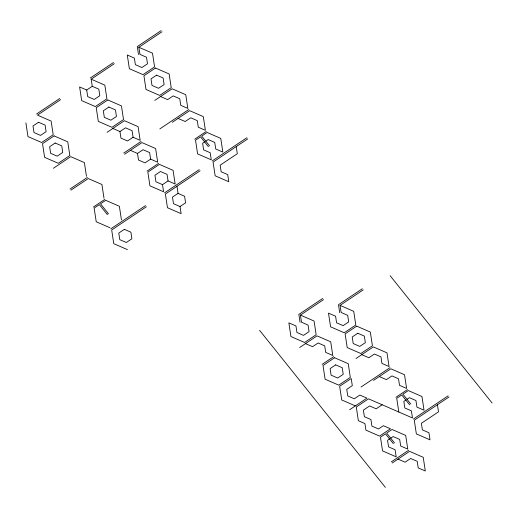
<?xml version="1.0" encoding="UTF-8"?>
<svg xmlns="http://www.w3.org/2000/svg" width="518" height="518" viewBox="0 0 518 518"><rect width="100%" height="100%" fill="white"/><g stroke="black" fill="none" stroke-linecap="round" stroke-linejoin="round"><path stroke-width="0.78" d="M36.564 114.005L59.712 98.511M90.268 78.056L113.416 62.555M161.098 30.633L137.283 46.575L138.481 54.481M60.619 99.644L37.471 115.138L51.12 121.076L53.199 134.764L41.621 142.515L27.972 136.577L25.9 122.889M91.174 79.189L104.824 85.127L106.902 98.815L95.325 106.566L81.676 100.621L79.604 86.933L86.694 90.022L87.691 96.594L94.25 99.45L99.806 95.726L98.808 89.154L92.256 86.299L91.174 79.189L114.323 63.688M138.863 47.261L152.506 53.205L154.584 66.893L143.007 74.637L129.364 68.7L127.286 55.012L134.376 58.1L135.373 64.672L141.932 67.528L147.494 63.805L146.497 57.233L139.938 54.377L138.863 47.261L162.004 31.766M86.694 90.022L92.256 86.299M53.373 168.285L70.733 156.663L84.382 162.6L86.461 176.288M107.077 132.33L124.437 120.707L138.086 126.651L140.158 140.339L133.068 137.251L127.512 140.974L120.953 138.118L119.956 131.546L112.866 128.458M154.759 100.408L172.125 88.785L185.768 94.723L187.846 108.411L180.756 105.329L179.759 98.75L173.2 95.901L167.638 99.618L160.548 96.536M119.956 131.546L125.518 127.823L132.071 130.672L133.068 137.251M70.008 189.044L87.367 177.421M123.705 153.095L141.071 141.472M159.816 128.917L188.753 109.544M70.914 190.177L88.274 178.555L101.923 184.499L103.995 198.187M124.618 154.228L141.977 142.605L155.627 148.543L157.699 162.231L150.608 159.143L145.046 162.866L138.494 160.017L137.497 153.438L130.4 150.349M172.3 122.3L189.659 110.677L203.309 116.621L205.381 130.309L198.29 127.221L197.293 120.649L190.741 117.793L185.179 121.516L178.088 118.428M137.497 153.438L143.052 149.715L149.611 152.57L150.608 159.143M93.331 207.064L104.908 199.32M147.034 171.115L158.605 163.364M194.716 139.187L206.293 131.442M204.636 141.951L202.629 143.298L203.626 149.87L210.179 152.726L211.26 159.835L197.611 153.898L195.532 140.21L200.55 136.849L208.411 146.665M205.795 141.174L208.184 139.575L214.743 142.424L215.741 149.003L222.831 152.091L220.759 138.403L207.109 132.459L201.709 136.079L209.57 145.888M162.497 184.648L168.059 180.924L175.149 184.013L173.07 170.325L159.427 164.387L147.85 172.131L149.922 185.82L163.571 191.764L162.497 184.648L155.937 181.792L154.94 175.22L160.502 171.497L167.061 174.352L168.059 180.924M110.781 228.846L145.5 205.601M164.484 192.897L199.203 169.651M212.166 160.968L246.885 137.723M146.406 206.734L111.687 229.979L113.759 243.667L127.409 249.605M200.11 170.785L165.391 194.03L167.463 207.718L181.112 213.656L180.037 206.54L173.478 203.691L172.481 197.112L178.043 193.389L184.596 196.244L185.593 202.823L180.037 206.54M247.792 138.856L213.073 162.102L215.145 175.79L228.794 181.734L227.719 174.618L221.16 171.769L220.163 165.19L237.296 153.716L236.221 146.607M322.669 298.472L298.854 314.413L300.051 322.319M300.427 315.099L314.076 321.043L316.148 334.732L304.578 342.476L290.928 336.538L288.856 322.85L295.946 325.939L296.943 332.511L303.496 335.366L309.058 331.643L308.061 325.064L301.508 322.215L300.427 315.099L323.575 299.605M362.309 288.753L338.494 304.694L339.691 312.6M340.067 305.38L353.716 311.318L355.795 325.006L344.217 332.757L330.568 326.819L328.496 313.131L335.586 316.213L336.583 322.792L343.143 325.641L348.698 321.924L347.701 315.345L341.148 312.49L340.067 305.38L363.215 289.886M299.695 347.487L317.055 335.865L330.704 341.802L332.783 355.49L325.686 352.402L324.695 345.83L318.136 342.974L312.574 346.697L305.484 343.609M322.118 364.374L333.689 356.624M355.97 358.527L373.329 346.905L386.978 352.842L389.057 366.53L381.96 363.442L380.963 356.87L374.41 354.014L368.848 357.737L361.758 354.649M361.027 387.037L389.963 367.663M373.51 380.419L390.87 368.797L404.519 374.734L406.591 388.422L399.501 385.34L398.504 378.762L391.945 375.906L386.389 379.629L379.293 376.547M349.592 409.77L366.951 398.148L359.861 395.059L354.299 398.782L347.74 395.927L346.743 389.355L352.305 385.632L351.23 378.516L339.653 386.266L341.731 399.954L355.374 405.892M382.174 404.772L376.159 408.799L369.606 405.944L363.377 410.114L364.374 416.692L370.927 419.541L371.924 426.12L378.483 428.969L383.372 425.699L390.468 428.781L379.558 436.085L365.915 430.147L364.918 423.569L358.359 420.713L356.287 407.025L368.525 398.834L412.464 417.955L411.389 410.839L404.83 407.99L403.833 401.411L405.847 400.071M395.927 397.306L407.498 389.555M406.999 399.294L409.395 397.688L415.954 400.543L416.951 407.122L424.041 410.204L421.963 396.516L408.32 390.578L402.913 394.192L410.78 404.008M413.377 419.088L448.096 395.843M449.002 396.976L414.283 420.221L416.355 433.909L430.005 439.847L428.93 432.737L422.371 429.882L421.374 423.31L438.506 411.836L437.432 404.726M389.568 438.96L387.561 440.306L388.558 446.879L395.111 449.734L396.192 456.844L382.543 450.906L380.471 437.218L385.483 433.857L393.343 443.673M390.727 438.183L393.123 436.583L399.676 439.432L400.673 446.011L407.763 449.1L405.691 435.411L392.042 429.467L386.642 433.087L394.502 442.896M391.31 461.855L408.676 450.233M392.223 462.988L409.583 451.366L423.232 457.303L425.304 470.991L418.214 467.903L417.217 461.331L410.657 458.475L405.102 462.198L398.005 459.11M109.874 227.713L96.225 221.775L94.147 208.087L99.359 204.597L107.22 214.413L108.379 213.636L100.511 203.827L105.724 200.336L119.373 206.274L121.445 219.962M390.138 275.712L492.1 402.998M409.621 404.785L401.761 394.969L396.743 398.329L398.821 412.017M259.589 330.342L385.373 487.367M176.962 186.279L178.043 193.389M38.552 122.254L32.99 125.971L33.987 132.55L40.546 135.405L46.102 131.682L45.111 125.103L38.552 122.254M54.105 135.897L42.528 143.648L44.606 157.336L58.256 163.274L69.826 155.529L67.754 141.841L54.105 135.897M107.809 99.948L96.231 107.699L98.31 121.387L111.959 127.324L123.53 119.574L121.458 105.886L107.809 99.948M155.491 68.026L143.92 75.77L145.992 89.459L159.641 95.403L171.212 87.652L169.14 73.964L155.491 68.026M55.18 143.013L49.624 146.736L50.622 153.309L57.174 156.164L62.736 152.441L61.739 145.869L55.18 143.013M108.884 107.058L103.328 110.781L104.319 117.359L110.878 120.208L116.44 116.492L115.443 109.913L108.884 107.058M156.572 75.136L151.01 78.859L152.007 85.438L158.56 88.287L164.122 84.563L163.125 77.991L156.572 75.136M124.339 229.344L118.777 233.068L119.775 239.64L126.334 242.495L131.889 238.772L130.892 232.2L124.339 229.344M356.701 326.139L345.124 333.89L347.202 347.578L360.852 353.516L372.423 345.771L370.351 332.083L356.701 326.139M357.776 333.255L352.221 336.978L353.211 343.551L359.77 346.406L365.332 342.683L364.335 336.104L357.776 333.255M334.596 357.757L323.025 365.507L325.097 379.195L338.746 385.133L350.317 377.382L348.245 363.694L334.596 357.757M335.677 364.866L330.115 368.589L331.112 375.168L337.671 378.023L343.227 374.3L342.23 367.722L335.677 364.866"/></g></svg>
